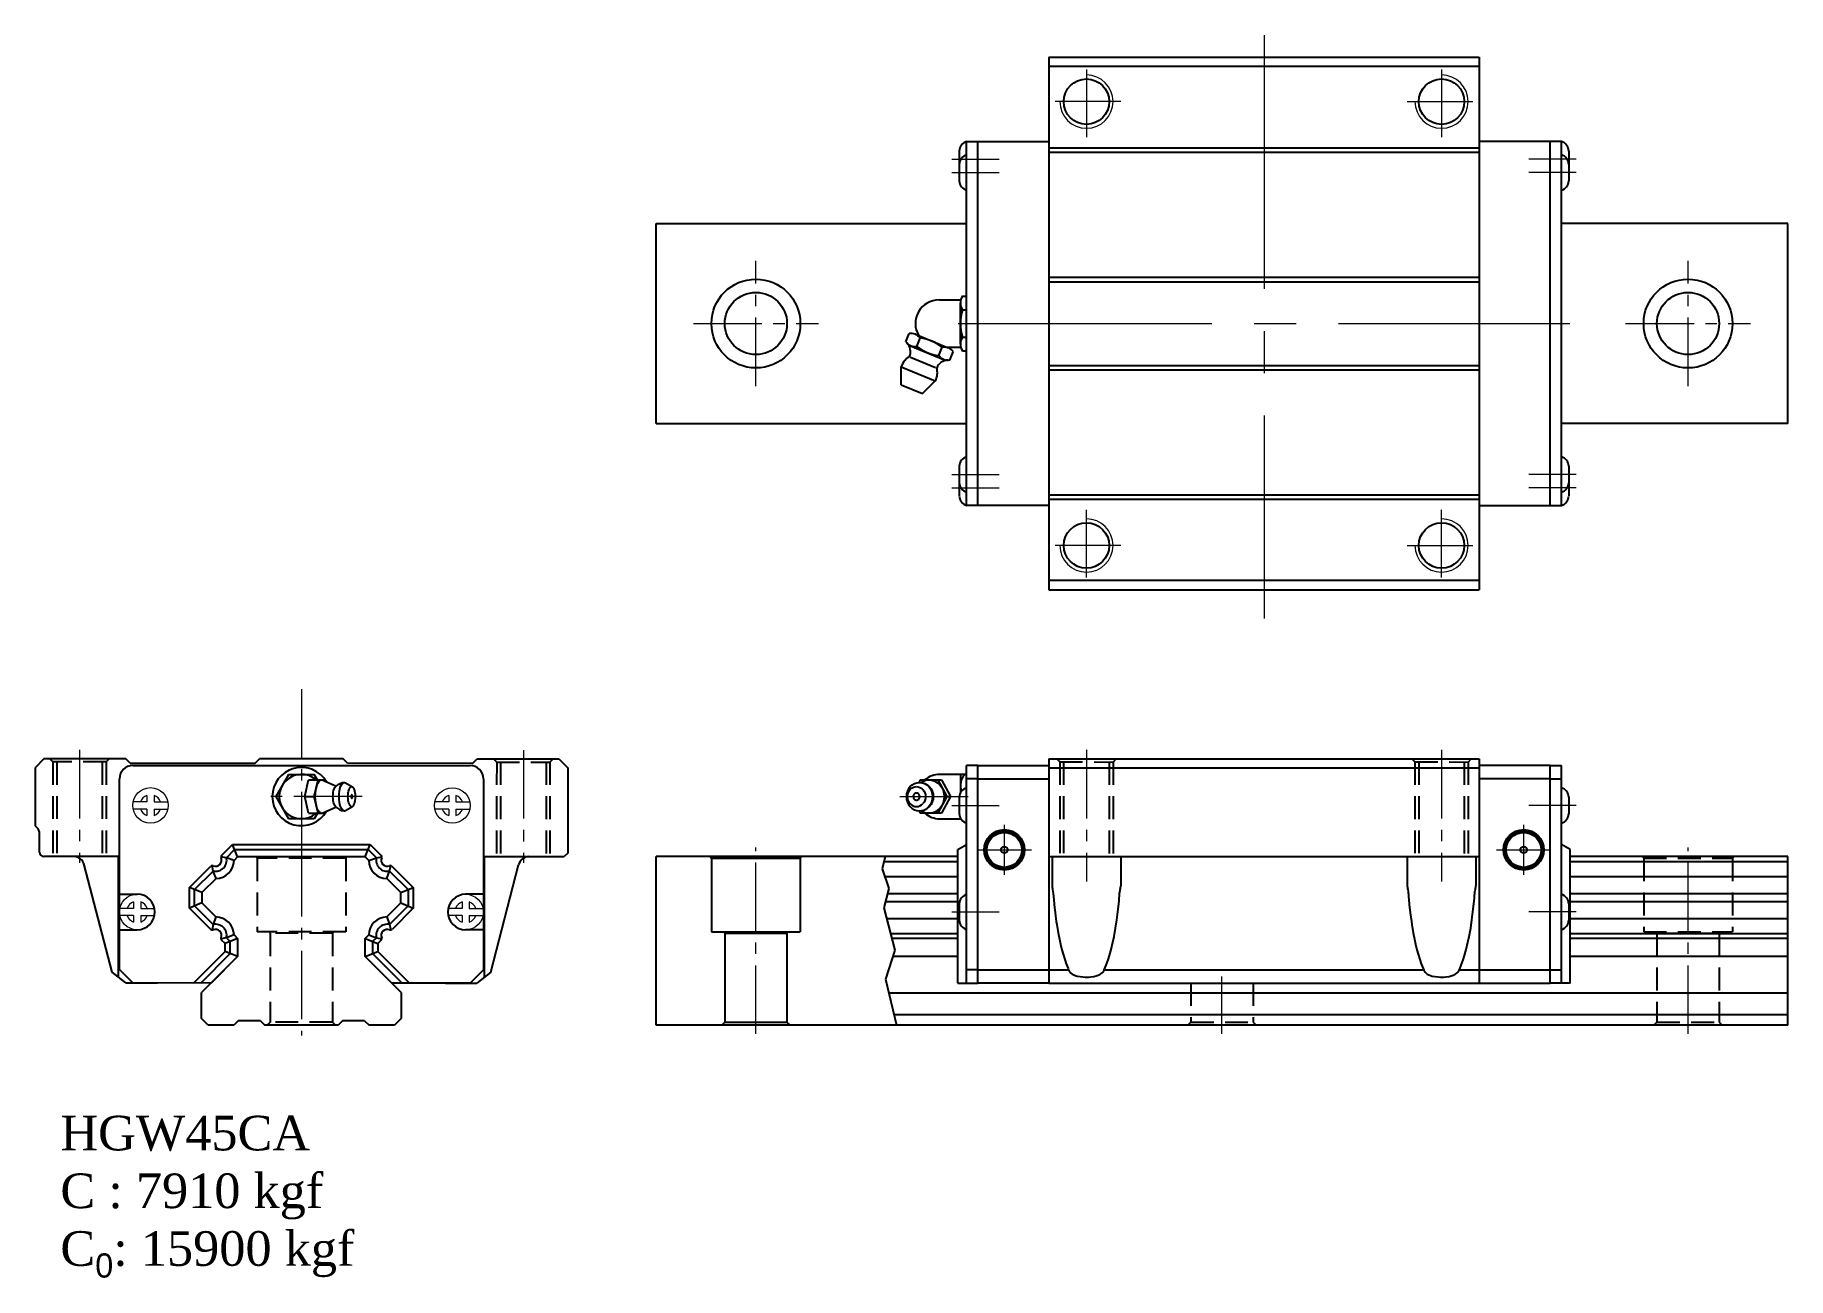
# Model space of a CAD drawing. Extents: x -60 to 335, y -66 to 214.
import ezdxf

# ---------------------------------------------------------------- set-up
doc = ezdxf.new("R2010")
doc.units = 0
doc.header["$LTSCALE"] = 3
doc.header["$MEASUREMENT"] = 0
doc.header["$PDSIZE"] = 0.001
doc.linetypes.add('CENTER2', pattern=[28.575, 19.05, -3.175, 3.175, -3.175])
doc.linetypes.add('DASHED2', pattern=[9.525, 6.35, -3.175])
doc.layers.get('0').update_dxf_attribs({"linetype": 'CONTINUOUS'})
for name, color, linetype, lineweight in [('AM5', 3, 'CONTINUOUS', 15), ('AM7', 4, 'CENTER2', 20), ('中心線', 4, 'CENTER2', 20), ('指線', 3, 'CONTINUOUS', 15)]:
    doc.layers.add(name, color=color, linetype=linetype, lineweight=lineweight)
doc.layers.add('建構線', color=1, linetype='CONTINUOUS')
doc.layers.add('虛線', color=6, linetype='DASHED2', plot=False)

# ---------------------------------------------------------------- blocks, each defined once
blk = doc.blocks.new('HGW45CA_F')
at = {"ltscale": 0.27}
for p, q in [((-64.5, 0), (-64.5, 49)), ((-64.5, 0), (-64.5, 49)), ((-64.5, 49), (-48.5, 49)), ((-48.5, 50.5), (48.5, 50.5)), ((-48.5, 50.5), (-48.5, 0)), ((-48.5, 48.5), (48.5, 48.5)), ((48.5, 50.5), (48.5, 0)), ((64.5, 49), (48.5, 49)), ((64.5, 0), (64.5, 49)), ((-64.5, 46), (-48.5, 46)), ((64.5, 46), (48.5, 46)), ((-48.5, 28.5), (48.5, 28.5)), ((-47.75, 28.5), (-47.75, 21.86)), ((-32.26, 28.5), (-32.26, 21.86)), ((32.25, 28.5), (32.25, 21.86)), ((47.74, 28.5), (47.74, 21.86)), ((-47.75, 21.8), (-47.74, 21.71)), ((-47.74, 21.71), (-47.71, 21.56)), ((-47.71, 21.56), (-47.7, 21.5)), ((-47.7, 21.5), (-47.66, 21.27)), ((-47.66, 21.27), (-47.62, 21.06)), ((-47.62, 21.06), (-47.55, 20.65)), ((-47.55, 20.65), (-47.49, 20.18)), ((-47.49, 20.18), (-47.47, 20.01)), ((-47.47, 20.01), (-47.45, 19.72)), ((-32.57, 19.64), (-32.55, 19.9)), ((-32.55, 19.9), (-32.52, 20.15)), ((-32.52, 20.15), (-32.47, 20.56)), ((-32.47, 20.56), (-32.41, 20.94)), ((-32.41, 20.94), (-32.39, 21.06)), ((-32.39, 21.06), (-32.34, 21.33)), ((-32.34, 21.33), (-32.3, 21.53)), ((-32.3, 21.53), (-32.27, 21.69)), ((-32.27, 21.86), (-32.28, 21.86)), ((-32.26, 21.82), (-32.27, 21.86)), ((-32.27, 21.73), (-32.26, 21.82)), ((-32.27, 21.69), (-32.27, 21.73)), ((32.25, 21.8), (32.26, 21.71)), ((32.26, 21.71), (32.29, 21.56)), ((32.29, 21.56), (32.3, 21.5)), ((32.3, 21.5), (32.34, 21.27)), ((32.34, 21.27), (32.38, 21.06)), ((32.38, 21.06), (32.45, 20.65)), ((32.45, 20.65), (32.51, 20.18)), ((32.51, 20.18), (32.53, 20.01)), ((32.53, 20.01), (32.55, 19.72)), ((47.43, 19.64), (47.45, 19.9)), ((47.45, 19.9), (47.48, 20.15)), ((47.48, 20.15), (47.53, 20.56)), ((47.53, 20.56), (47.59, 20.94)), ((47.59, 20.94), (47.61, 21.06)), ((47.61, 21.06), (47.66, 21.33)), ((47.66, 21.33), (47.7, 21.53)), ((47.7, 21.53), (47.73, 21.69)), ((47.73, 21.86), (47.72, 21.86)), ((47.74, 21.82), (47.73, 21.86)), ((47.73, 21.73), (47.74, 21.82)), ((47.73, 21.69), (47.73, 21.73)), ((-47.45, 19.72), (-47.42, 19.44)), ((-47.42, 19.44), (-47.38, 18.85)), ((-47.38, 18.85), (-47.27, 17.71)), ((-47.27, 17.71), (-47.06, 15.81)), ((-47.06, 15.81), (-46.8, 13.86)), ((-33.07, 14.86), (-32.85, 16.65)), ((-32.85, 16.65), (-32.66, 18.48)), ((-32.66, 18.48), (-32.61, 19.09)), ((-32.61, 19.09), (-32.57, 19.64)), ((32.55, 19.72), (32.58, 19.44)), ((32.58, 19.44), (32.62, 18.85)), ((32.62, 18.85), (32.73, 17.71)), ((32.73, 17.71), (32.94, 15.81)), ((32.94, 15.81), (33.2, 13.86)), ((46.93, 14.86), (47.15, 16.65)), ((47.15, 16.65), (47.34, 18.48)), ((47.34, 18.48), (47.39, 19.09)), ((47.39, 19.09), (47.43, 19.64)), ((-46.8, 13.86), (-46.7, 13.21)), ((-46.7, 13.21), (-46.39, 11.32)), ((-33.78, 10.49), (-33.44, 12.33)), ((-33.44, 12.33), (-33.15, 14.23)), ((-33.15, 14.23), (-33.07, 14.86)), ((33.2, 13.86), (33.3, 13.21)), ((33.3, 13.21), (33.61, 11.32)), ((46.22, 10.49), (46.56, 12.33)), ((46.56, 12.33), (46.85, 14.23)), ((46.85, 14.23), (46.93, 14.86)), ((-46.39, 11.32), (-46.1, 9.87)), ((-46.1, 9.87), (-45.85, 8.75)), ((-45.85, 8.75), (-45.54, 7.47)), ((-34.45, 7.55), (-34.05, 9.2)), ((-34.05, 9.2), (-33.78, 10.49)), ((33.61, 11.32), (33.9, 9.87)), ((33.9, 9.87), (34.15, 8.75)), ((34.15, 8.75), (34.46, 7.47)), ((45.55, 7.55), (45.95, 9.2)), ((45.95, 9.2), (46.22, 10.49)), ((-45.54, 7.47), (-45.26, 6.47)), ((-45.26, 6.47), (-44.89, 5.27)), ((-44.89, 5.27), (-44.57, 4.34)), ((-44.57, 4.34), (-44.13, 3.24)), ((-35.98, 2.99), (-35.55, 4.04)), ((-35.55, 4.04), (-35.12, 5.25)), ((-35.12, 5.25), (-34.82, 6.2)), ((-34.82, 6.2), (-34.45, 7.55)), ((34.46, 7.47), (34.74, 6.47)), ((34.74, 6.47), (35.11, 5.27)), ((35.11, 5.27), (35.43, 4.34)), ((35.43, 4.34), (35.87, 3.24)), ((44.02, 2.99), (44.45, 4.04)), ((44.45, 4.04), (44.88, 5.25)), ((44.88, 5.25), (45.18, 6.2)), ((45.18, 6.2), (45.55, 7.55)), ((-64.5, 3), (-44.03, 3)), ((-48.5, 0), (-64.5, 0)), ((-48.5, 0), (48.5, 0)), ((-44.13, 3.24), (-44.02, 2.98)), ((-44.02, 2.98), (-43.96, 2.85)), ((-43.96, 2.85), (-43.88, 2.7)), ((-43.88, 2.7), (-43.67, 2.42)), ((-43.67, 2.42), (-43.49, 2.23)), ((-43.49, 2.23), (-43.21, 2.03)), ((-43.21, 2.03), (-42.84, 1.82)), ((-42.84, 1.82), (-42.53, 1.7)), ((-42.53, 1.7), (-42.09, 1.56)), ((-42.09, 1.56), (-41.45, 1.44)), ((-41.45, 1.44), (-40.79, 1.36)), ((-40.79, 1.36), (-40.27, 1.34)), ((-40.27, 1.34), (-39.56, 1.35)), ((-39.56, 1.35), (-39.01, 1.38)), ((-39.01, 1.38), (-38.32, 1.48)), ((-38.32, 1.48), (-37.81, 1.59)), ((-37.81, 1.59), (-37.35, 1.74)), ((-37.35, 1.74), (-37.02, 1.9)), ((-37.02, 1.9), (-36.77, 2.04)), ((-36.77, 2.04), (-36.49, 2.26)), ((-36.49, 2.26), (-36.29, 2.47)), ((-36.29, 2.47), (-36.11, 2.73)), ((-36.11, 2.73), (-36.04, 2.86)), ((-36.04, 2.86), (-35.98, 2.99)), ((-35.98, 3), (35.97, 3)), ((35.87, 3.24), (35.98, 2.98)), ((35.98, 2.98), (36.04, 2.85)), ((36.04, 2.85), (36.12, 2.7)), ((36.12, 2.7), (36.33, 2.42)), ((36.33, 2.42), (36.51, 2.23)), ((36.51, 2.23), (36.79, 2.03)), ((36.79, 2.03), (37.16, 1.82)), ((37.16, 1.82), (37.47, 1.7)), ((37.47, 1.7), (37.91, 1.56)), ((37.91, 1.56), (38.55, 1.44)), ((38.55, 1.44), (39.21, 1.36)), ((39.21, 1.36), (39.73, 1.34)), ((39.73, 1.34), (40.44, 1.35)), ((40.44, 1.35), (40.99, 1.38)), ((40.99, 1.38), (41.68, 1.48)), ((41.68, 1.48), (42.19, 1.59)), ((42.19, 1.59), (42.65, 1.74)), ((42.65, 1.74), (42.98, 1.9)), ((42.98, 1.9), (43.23, 2.04)), ((43.23, 2.04), (43.51, 2.26)), ((43.51, 2.26), (43.71, 2.47)), ((43.71, 2.47), (43.89, 2.73)), ((43.89, 2.73), (43.96, 2.86)), ((43.96, 2.86), (44.02, 2.99)), ((44.02, 3), (64.5, 3)), ((48.5, 0), (64.5, 0))]:
    blk.add_line(p, q, dxfattribs=at)
for centre, radius in [((-58.5, 30), 4.55), ((-58.5, 30), 4.25), ((-58.5, 30), 3.94), ((58.5, 30), 4.55), ((58.5, 30), 4.25), ((58.5, 30), 3.94), ((-58.5, 30), 0.75), ((58.5, 30), 0.75)]:
    blk.add_circle(centre, radius, dxfattribs=at)
at = {"layer": '中心線', "ltscale": 0.27}
for p, q in [((-40, 52.5), (-40, 22.84)), ((40, 52.5), (40, 22.84)), ((-58.5, 24.39), (-58.5, 35.61)), ((58.5, 24.39), (58.5, 35.61)), ((-64.61, 30), (-52.39, 30)), ((52.39, 30), (64.61, 30))]:
    blk.add_line(p, q, dxfattribs=at)
at = {"layer": '虛線', "ltscale": 0.27}
for p, q in [((-46.01, 49.8), (-46.71, 50.5)), ((-46.01, 49.8), (-46.02, 28.5)), ((-46.01, 49.8), (-34.01, 49.79)), ((-45.14, 49.8), (-45.14, 28.5)), ((-34.89, 49.79), (-34.89, 28.49)), ((-34.01, 49.79), (-34.02, 28.49)), ((-34.01, 49.79), (-33.31, 50.5)), ((33.99, 49.8), (33.29, 50.5)), ((33.99, 49.8), (33.98, 28.5)), ((33.99, 49.8), (45.99, 49.79)), ((34.86, 49.8), (34.86, 28.5)), ((45.11, 49.79), (45.11, 28.49)), ((45.99, 49.79), (45.98, 28.49)), ((45.99, 49.79), (46.69, 50.5))]:
    blk.add_line(p, q, dxfattribs=at)

msp = doc.modelspace()

# ---------------------------------------------------------------- linework, layer by layer
for p, q in [((168.36, 208.57), (168.36, 88.57)), ((168.36, 208.57), (265.36, 208.57)), ((168.36, 206.57), (265.36, 206.57)), ((265.36, 208.57), (265.36, 88.57)), ((149.86, 107.57), (149.86, 189.57)), ((283.86, 107.57), (283.86, 189.57)), ((148.22, 187.42), (148.22, 183.72)), ((168.36, 188.14), (265.36, 188.14)), ((168.36, 187.14), (265.36, 187.14)), ((285.5, 187.42), (285.5, 183.72)), ((148.22, 184.42), (148.22, 180.72)), ((285.5, 184.42), (285.5, 180.72)), ((79.89, 171.07), (149.86, 171.07)), ((334.89, 171.07), (283.86, 171.07)), ((334.89, 126.07), (334.89, 171.07)), ((168.36, 158.99), (265.36, 158.99)), ((168.36, 157.99), (265.36, 157.99)), ((168.36, 139.14), (265.36, 139.14)), ((168.36, 138.14), (265.36, 138.14)), ((79.89, 126.07), (149.86, 126.07)), ((334.89, 126.07), (283.86, 126.07)), ((148.22, 116.42), (148.22, 112.72)), ((285.5, 116.42), (285.5, 112.72)), ((148.22, 113.42), (148.22, 109.72)), ((285.5, 113.42), (285.5, 109.72)), ((168.36, 109.99), (265.36, 109.99)), ((168.36, 108.99), (265.36, 108.99)), ((168.36, 90.77), (265.36, 90.77)), ((168.36, 88.57), (265.36, 88.57)), ((149.86, 0), (149.86, 49)), ((152.36, 49), (149.86, 49)), ((281.36, 49), (283.86, 49)), ((283.86, 0), (283.86, 49)), ((152.36, 46), (149.86, 46)), ((281.36, 46), (283.86, 46)), ((148.22, 41.85), (148.22, 38.15)), ((285.5, 41.85), (285.5, 38.15)), ((147.86, 30.05), (149.86, 31.2)), ((147.86, 25.31), (147.86, 30.05)), ((285.86, 30.05), (283.86, 31.2)), ((285.86, 25.31), (285.86, 30.05)), ((147.86, 0), (147.86, 25.23)), ((285.86, 0), (285.86, 25.23)), ((148.22, 17.85), (148.22, 14.15)), ((285.5, 17.85), (285.5, 14.15)), ((147.86, 0), (152.36, 0)), ((152.36, 3), (149.86, 3)), ((281.36, 3), (283.86, 3)), ((285.86, 0), (281.36, 0))]:
    msp.add_line(p, q)
at = {"ltscale": 0.27}
for p, q in [((149.86, 189.57), (168.36, 189.57)), ((152.36, 107.57), (152.36, 189.57)), ((283.86, 189.57), (265.36, 189.57)), ((281.36, 107.57), (281.36, 189.57)), ((79.89, 126.07), (79.89, 171.07)), ((168.36, 107.57), (149.86, 107.57)), ((265.36, 107.57), (283.86, 107.57)), ((-58, 50.51), (-60, 48.51)), ((-60, 48.51), (-60, 35.39)), ((-39.58, 50.51), (-58, 50.51)), ((-38.58, 49.51), (-39.58, 50.51)), ((-38.58, 49.51), (-10.43, 49.5)), ((-38, 49.01), (38, 48.99)), ((-10.43, 49.5), (-9.43, 50.5)), ((9.42, 50.5), (-9.43, 50.5)), ((10.42, 49.5), (9.42, 50.5)), ((38.57, 49.49), (10.42, 49.5)), ((38.57, 49.49), (39.57, 50.49)), ((39.57, 50.49), (58, 50.49)), ((58, 50.49), (60, 48.49)), ((60, 48.49), (60, 35.37)), ((152.36, 0), (152.36, 49)), ((152.36, 0), (152.36, 49)), ((281.36, 0), (281.36, 49)), ((-41.01, 3.01), (-41, 46.01)), ((-2.89, 47), (-5.77, 42)), ((-2.89, 47), (2.89, 47)), ((0.8, 42), (1.63, 45.75)), ((1.63, 45.75), (5.39, 45.75)), ((3.61, 45.75), (2.89, 47)), ((2.91, 42), (3.74, 45.75)), ((3.24, 43.44), (3.37, 44.08)), ((3.37, 44.08), (3.55, 44.65)), ((3.55, 44.65), (3.77, 45.12)), ((3.77, 45.12), (4.02, 45.47)), ((4.02, 45.47), (4.29, 45.68)), ((4.29, 45.68), (4.57, 45.75)), ((4.57, 45.75), (4.85, 45.68)), ((4.85, 45.68), (7.35, 44.55)), ((5.47, 45.4), (5.39, 45.75)), ((7.26, 43.36), (7.38, 43.73)), ((7.35, 44.55), (7.65, 44.42)), ((7.38, 43.73), (7.52, 44.03)), ((7.52, 44.03), (7.68, 44.25)), ((7.65, 44.42), (7.92, 44.43)), ((7.68, 44.25), (7.85, 44.39)), ((7.85, 44.39), (7.92, 44.43)), ((7.92, 44.43), (8.61, 44.89)), ((8.4, 44.72), (8.61, 44.89)), ((8.58, 43.22), (8.69, 43.77)), ((8.61, 44.89), (9.02, 45.1)), ((8.69, 43.77), (8.84, 44.26)), ((8.84, 44.26), (9.03, 44.65)), ((9.02, 45.1), (9.25, 45.16)), ((9.03, 44.65), (9.24, 44.95)), ((9.24, 44.95), (9.47, 45.13)), ((9.25, 45.16), (9.7, 45.19)), ((9.47, 45.13), (9.7, 45.19)), ((9.7, 45.19), (9.94, 45.13)), ((9.94, 45.13), (11.51, 44.2)), ((10.63, 43.25), (10.73, 43.58)), ((10.73, 43.58), (10.86, 43.86)), ((10.86, 43.86), (11.01, 44.07)), ((11.01, 44.07), (11.17, 44.2)), ((11.17, 44.2), (11.34, 44.24)), ((11.34, 44.24), (11.51, 44.2)), ((11.51, 44.2), (11.67, 44.07)), ((11.82, 43.86), (11.67, 44.07)), ((11.95, 43.58), (11.82, 43.86)), ((12.05, 43.25), (11.95, 43.58)), ((41, 45.99), (40.99, 2.99)), ((136.79, 43.77), (136.51, 43.22)), ((137.15, 44.26), (136.79, 43.77)), ((137.1, 43.58), (136.84, 43.25)), ((137.1, 43.58), (137.41, 43.86)), ((137.15, 44.26), (137.6, 44.65)), ((137.41, 43.86), (137.77, 44.07)), ((137.6, 44.65), (138.11, 44.95)), ((137.74, 44.05), (137.74, 44.05)), ((137.77, 44.07), (138.16, 44.2)), ((138.11, 44.95), (138.66, 45.13)), ((138.16, 44.2), (138.56, 44.24)), ((138.56, 44.24), (138.96, 44.2)), ((138.66, 45.13), (139.24, 45.19)), ((138.96, 44.2), (139.35, 44.07)), ((139.37, 45.75), (139.06, 45.17)), ((139.24, 45.19), (139.81, 45.13)), ((139.35, 44.07), (139.71, 43.86)), ((139.37, 45.75), (144.24, 45.75)), ((139.52, 45.16), (140.04, 45.47)), ((139.71, 43.86), (140.02, 43.58)), ((139.81, 45.13), (139.99, 45.1)), ((139.81, 45.13), (140.37, 44.95)), ((139.99, 45.1), (140.54, 44.92)), ((140.02, 43.58), (140.28, 43.25)), ((140.04, 45.47), (140.69, 45.68)), ((140.37, 44.95), (140.88, 44.65)), ((140.54, 44.92), (141.04, 44.63)), ((140.69, 45.68), (141.37, 45.75)), ((140.88, 44.65), (141.32, 44.26)), ((141.04, 44.63), (141.49, 44.23)), ((141.32, 44.26), (141.69, 43.77)), ((141.37, 45.75), (142.04, 45.68)), ((141.49, 44.23), (141.85, 43.75)), ((141.69, 43.77), (141.96, 43.22)), ((141.85, 43.75), (142.12, 43.21)), ((142.04, 45.68), (142.69, 45.47)), ((142.69, 45.47), (143.29, 45.12)), ((143.29, 45.12), (143.82, 44.65)), ((143.37, 45.75), (145.37, 42)), ((149.86, 47), (143.78, 47)), ((143.82, 44.65), (144.25, 44.08)), ((144.24, 45.75), (146.24, 42)), ((144.25, 44.08), (144.57, 43.44)), ((148.46, 47), (148.46, 42.82)), ((-5.77, 42), (-2.89, 37)), ((0.8, 42), (2.91, 42)), ((1.63, 38.25), (0.8, 42)), ((3.74, 38.25), (2.91, 42)), ((3.13, 42), (3.16, 42.73)), ((3.16, 41.27), (3.13, 42)), ((3.16, 42.73), (3.24, 43.44)), ((3.24, 40.57), (3.16, 41.27)), ((3.37, 39.92), (3.24, 40.57)), ((3.55, 39.35), (3.37, 39.92)), ((7.1, 42), (7.12, 42.48)), ((7.12, 41.53), (7.1, 42)), ((7.12, 42.48), (7.17, 42.93)), ((7.17, 41.07), (7.12, 41.53)), ((7.17, 42.93), (7.26, 43.36)), ((7.26, 40.65), (7.17, 41.07)), ((7.38, 40.28), (7.26, 40.65)), ((7.35, 39.46), (7.65, 39.58)), ((7.52, 39.97), (7.38, 40.28)), ((7.68, 39.75), (7.52, 39.97)), ((7.59, 39.58), (7.65, 39.58)), ((7.65, 39.58), (7.92, 39.57)), ((7.68, 39.75), (7.85, 39.61)), ((7.85, 39.61), (7.92, 39.57)), ((7.92, 39.57), (8.61, 39.11)), ((8.48, 42), (8.51, 42.62)), ((8.51, 41.38), (8.48, 42)), ((8.51, 42.62), (8.58, 43.22)), ((8.58, 40.78), (8.51, 41.38)), ((8.69, 40.23), (8.58, 40.78)), ((8.84, 39.74), (8.69, 40.23)), ((9.03, 39.35), (8.84, 39.74)), ((9.94, 38.87), (11.51, 39.8)), ((10.48, 42), (10.5, 42.44)), ((10.5, 41.56), (10.48, 42)), ((10.5, 42.44), (10.55, 42.86)), ((10.55, 41.14), (10.5, 41.56)), ((10.55, 42.86), (10.63, 43.25)), ((10.63, 40.76), (10.55, 41.14)), ((10.73, 40.42), (10.63, 40.76)), ((10.86, 40.14), (10.73, 40.42)), ((11.01, 39.93), (10.86, 40.14)), ((11, 39.95), (11, 39.95)), ((11.01, 39.93), (11.17, 39.8)), ((11.17, 39.8), (11.34, 39.76)), ((11.34, 39.76), (11.51, 39.8)), ((11.51, 39.8), (11.67, 39.93)), ((11.67, 39.93), (11.82, 40.14)), ((11.82, 40.14), (11.95, 40.42)), ((11.95, 40.42), (12.05, 40.76)), ((12.13, 42.86), (12.05, 43.25)), ((12.05, 40.76), (12.13, 41.14)), ((12.18, 42.44), (12.13, 42.86)), ((12.13, 41.14), (12.18, 41.56)), ((12.2, 42), (12.18, 42.44)), ((12.18, 41.56), (12.2, 42)), ((136.35, 42.62), (136.29, 42)), ((136.29, 42), (136.35, 41.38)), ((136.51, 43.22), (136.35, 42.62)), ((136.35, 41.38), (136.51, 40.78)), ((136.53, 42.44), (136.49, 42)), ((136.49, 42), (136.53, 41.56)), ((136.51, 40.78), (136.79, 40.23)), ((136.65, 42.86), (136.53, 42.44)), ((136.53, 41.56), (136.65, 41.14)), ((136.84, 43.25), (136.65, 42.86)), ((136.65, 41.14), (136.84, 40.76)), ((136.79, 40.23), (137.15, 39.74)), ((136.84, 40.76), (137.1, 40.42)), ((137.1, 40.42), (137.41, 40.14)), ((137.15, 39.74), (137.6, 39.35)), ((137.41, 40.14), (137.77, 39.93)), ((137.74, 39.95), (137.74, 39.95)), ((137.77, 39.93), (138.16, 39.8)), ((138.16, 39.8), (138.56, 39.76)), ((138.56, 39.76), (138.96, 39.8)), ((138.96, 39.8), (139.35, 39.93)), ((139.35, 39.93), (139.71, 40.14)), ((139.71, 40.14), (140.02, 40.42)), ((140.28, 40.76), (140.02, 40.42)), ((140.28, 43.25), (140.47, 42.86)), ((140.47, 41.14), (140.28, 40.76)), ((140.47, 42.86), (140.59, 42.44)), ((140.59, 41.56), (140.47, 41.14)), ((140.59, 42.44), (140.63, 42)), ((140.63, 42), (140.59, 41.56)), ((140.88, 39.35), (141.32, 39.74)), ((141.04, 39.38), (141.49, 39.77)), ((141.69, 40.23), (141.32, 39.74)), ((141.85, 40.25), (141.49, 39.77)), ((141.96, 40.78), (141.69, 40.23)), ((142.12, 40.79), (141.85, 40.25)), ((141.96, 43.22), (142.13, 42.62)), ((142.13, 41.38), (141.96, 40.78)), ((142.12, 43.21), (142.29, 42.62)), ((142.29, 41.39), (142.12, 40.79)), ((142.13, 42.62), (142.19, 42)), ((142.19, 42), (142.13, 41.38)), ((142.29, 42.62), (142.34, 42)), ((142.34, 42), (142.29, 41.39)), ((145.37, 42), (143.37, 38.25)), ((144.25, 39.92), (143.82, 39.35)), ((146.24, 42), (144.24, 38.25)), ((144.57, 40.57), (144.25, 39.92)), ((144.57, 43.44), (144.76, 42.73)), ((144.76, 41.27), (144.57, 40.57)), ((144.76, 42.73), (144.83, 42)), ((144.83, 42), (144.76, 41.27)), ((145.37, 42), (146.24, 42)), ((2.89, 37), (-2.89, 37)), ((1.63, 38.25), (5.39, 38.25)), ((3.61, 38.25), (2.89, 37)), ((3.77, 38.88), (3.55, 39.35)), ((4.02, 38.54), (3.77, 38.88)), ((4.02, 38.54), (4.29, 38.32)), ((4.29, 38.32), (4.57, 38.25)), ((4.57, 38.25), (4.85, 38.32)), ((4.85, 38.32), (7.35, 39.46)), ((5.39, 38.25), (5.47, 38.61)), ((8.61, 39.11), (9.02, 38.9)), ((9.02, 38.9), (9.25, 38.84)), ((9.24, 39.05), (9.03, 39.35)), ((9.24, 39.05), (9.47, 38.87)), ((9.25, 38.84), (9.7, 38.81)), ((9.47, 38.87), (9.7, 38.81)), ((9.7, 38.81), (9.94, 38.87)), ((137.6, 39.35), (138.11, 39.05)), ((138.11, 39.05), (138.66, 38.87)), ((138.66, 38.87), (139.24, 38.81)), ((139.06, 38.83), (139.37, 38.25)), ((139.24, 38.81), (139.81, 38.87)), ((144.24, 38.25), (139.37, 38.25)), ((139.52, 38.84), (140.04, 38.54)), ((139.81, 38.87), (140.37, 39.05)), ((139.81, 38.87), (139.99, 38.9)), ((139.99, 38.9), (140.54, 39.08)), ((140.04, 38.54), (140.69, 38.32)), ((140.37, 39.05), (140.88, 39.35)), ((140.54, 39.08), (141.04, 39.38)), ((140.69, 38.32), (141.37, 38.25)), ((141.37, 38.25), (142.04, 38.32)), ((142.04, 38.32), (142.69, 38.54)), ((142.69, 38.54), (143.29, 38.88)), ((143.29, 38.88), (143.82, 39.35)), ((143.78, 37), (148.56, 37)), ((148.46, 37.18), (148.46, 37)), ((-60, 35.39), (-59.34, 34.72)), ((-59.01, 29.5), (-59.04, 34.02)), ((60, 35.37), (59.99, 29.29)), ((-41.24, 28.51), (-58.01, 28.51)), ((-41.24, 1.34), (-41.24, 28.51)), ((-16.89, 28.21), (-18.12, 28.45)), ((-17.98, 28.74), (-15.52, 31.2)), ((-16.89, 28.21), (-15.04, 30.05)), ((-15.18, 27.58), (-16.89, 28.21)), ((-15.52, 31.2), (15.52, 31.2)), ((-14.36, 28.4), (-15.52, 31.2)), ((-14.36, 28.4), (-15.18, 27.58)), ((-14.36, 28.4), (-15.18, 27.58)), ((-15.04, 30.05), (15.04, 30.05)), ((14.36, 28.4), (-14.36, 28.4)), ((14.36, 28.4), (-14.36, 28.4)), ((14.36, 28.4), (15.52, 31.2)), ((15.18, 27.58), (14.36, 28.4)), ((15.18, 27.58), (14.36, 28.4)), ((15.04, 30.05), (16.89, 28.2)), ((15.18, 27.58), (16.89, 28.2)), ((15.52, 31.2), (17.98, 28.74)), ((16.89, 28.2), (18.12, 28.45)), ((41.23, 1.33), (41.23, 28.49)), ((41.23, 28.49), (59.19, 28.49)), ((59.99, 29.29), (59.19, 28.49)), ((79.89, -9.5), (79.89, 28.5)), ((147.86, 28.5), (79.89, 28.5)), ((92.39, 28.1), (92.16, 28.5)), ((92.39, 28.1), (92.39, 11.5)), ((92.39, 28.1), (112.39, 28.1)), ((112.39, 28.1), (112.62, 28.5)), ((112.39, 28.1), (112.39, 11.5)), ((334.89, 28.5), (285.86, 28.5)), ((334.89, -9.5), (334.89, 28.5)), ((-42.66, 2.43), (-48.93, 26.66)), ((-25.2, 21.52), (-20.4, 26.32)), ((-24.05, 21.04), (-19.86, 25.23)), ((-19.86, 25.23), (-20.11, 26.46)), ((-19.24, 23.52), (-19.86, 25.23)), ((19.24, 23.52), (19.86, 25.23)), ((19.86, 25.23), (20.11, 26.46)), ((19.86, 25.23), (24.05, 21.04)), ((20.4, 26.32), (25.2, 21.52)), ((42.64, 2.41), (48.92, 26.64)), ((147.86, 27.3), (131.23, 27.3)), ((147.86, 23.93), (131.44, 23.93)), ((334.89, 27.3), (285.86, 27.3)), ((334.89, 23.93), (285.86, 23.93)), ((-41, 20.01), (-37, 20.01)), ((-25.2, 16.88), (-25.2, 21.52)), ((-22.4, 20.36), (-25.2, 21.52)), ((-24.05, 17.36), (-24.05, 21.04)), ((-19.24, 23.52), (-22.4, 20.36)), ((-19.24, 23.52), (-22.4, 20.36)), ((-22.4, 20.36), (-22.4, 18.04)), ((-22.4, 20.36), (-22.4, 18.04)), ((22.4, 20.36), (19.24, 23.52)), ((22.4, 20.36), (19.24, 23.52)), ((22.4, 20.36), (25.2, 21.52)), ((22.4, 18.04), (22.4, 20.36)), ((22.4, 18.04), (22.4, 20.36)), ((24.05, 21.04), (24.05, 17.36)), ((25.2, 21.52), (25.2, 16.88)), ((41, 19.99), (37, 19.99)), ((147.86, 20.1), (132.03, 20.1)), ((334.89, 20.1), (285.86, 20.1)), ((-22.4, 18.04), (-25.2, 16.88)), ((-20.41, 12.09), (-25.2, 16.88)), ((-19.87, 13.18), (-24.05, 17.36)), ((-22.4, 18.04), (-19.25, 14.89)), ((-22.4, 18.04), (-19.25, 14.89)), ((19.25, 14.89), (22.4, 18.04)), ((19.25, 14.89), (22.4, 18.04)), ((24.05, 17.36), (19.87, 13.18)), ((25.2, 16.88), (20.41, 12.09)), ((22.4, 18.04), (25.2, 16.88)), ((147.86, 18.3), (131.56, 18.3)), ((334.89, 18.3), (285.86, 18.3)), ((-41, 12.01), (-37, 12.01)), ((-19.87, 13.18), (-20.11, 11.95)), ((-19.25, 14.89), (-19.87, 13.18)), ((19.25, 14.89), (19.87, 13.18)), ((19.87, 13.18), (20.11, 11.95)), ((41, 11.99), (37, 11.99)), ((147.86, 14.47), (131.84, 14.47)), ((334.89, 14.47), (285.86, 14.47)), ((-16.89, 10.2), (-18.12, 9.96)), ((-17.2, 8.88), (-17.98, 9.66)), ((-14.4, 10.04), (-17.2, 8.88)), ((-17.2, 7.12), (-17.2, 8.88)), ((-15.18, 10.82), (-16.89, 10.2)), ((-16.05, 9.36), (-16.89, 10.2)), ((-16.05, 6.64), (-16.05, 9.36)), ((-15.18, 10.82), (-14.4, 10.04)), ((-15.18, 10.82), (-14.4, 10.04)), ((-14.4, 10.04), (-14.4, 5.96)), ((-14.4, 10.04), (-14.4, 5.96)), ((14.4, 10.04), (15.18, 10.82)), ((14.4, 10.04), (15.18, 10.82)), ((14.4, 5.96), (14.4, 10.04)), ((14.4, 10.04), (17.2, 8.88)), ((14.4, 5.96), (14.4, 10.04)), ((15.18, 10.82), (16.89, 10.2)), ((16.89, 10.2), (16.05, 9.36)), ((16.05, 9.36), (16.05, 6.64)), ((16.89, 10.2), (18.12, 9.96)), ((17.98, 9.66), (17.2, 8.88)), ((17.2, 8.88), (17.2, 7.12)), ((92.39, 11.5), (112.39, 11.5)), ((95.39, 11.2), (95.09, 11.5)), ((95.39, 11.2), (95.39, -8.8)), ((95.39, 11.2), (109.39, 11.2)), ((109.39, 11.2), (109.69, 11.5)), ((109.39, 11.2), (109.39, -8.8)), ((147.86, 11.1), (132.72, 11.1)), ((147.86, 10), (133, 10)), ((334.89, 11.1), (285.86, 11.1)), ((334.89, 10), (285.86, 10)), ((-24.32, 0), (-17.2, 7.12)), ((-22.69, 0), (-16.05, 6.64)), ((-14.4, 5.96), (-22.5, -2.14)), ((-14.4, 5.96), (-20.36, 0)), ((-14.4, 5.96), (-17.2, 7.12)), ((14.4, 5.96), (17.2, 7.12)), ((22.5, -2.14), (14.4, 5.96)), ((20.36, 0), (14.4, 5.96)), ((22.69, 0), (16.05, 6.64)), ((17.2, 7.12), (24.32, 0)), ((147.86, 6), (133.24, 6)), ((334.89, 6), (285.86, 6)), ((-39.53, 0.01), (-42.66, 2.43)), ((-38.01, 0.01), (-41.01, 3.01)), ((-39.53, 0.01), (-32.45, 0.01)), ((-20.37, 0), (-38.01, 0.01)), ((40.99, 2.99), (37.99, -0.01)), ((42.64, 2.41), (39.51, -0.01)), ((-22.5, -8), (-22.5, -2.14)), ((37.99, -0.01), (20.35, 0)), ((22.5, -2.14), (22.5, -8)), ((32.43, -0.01), (39.51, -0.01)), ((207.39, -2.3), (132.34, -2.3)), ((334.89, -2.3), (207.39, -2.3)), ((207.39, -7.2), (133.51, -7.2)), ((334.89, -7.2), (207.39, -7.2)), ((-21, -9.5), (-22.5, -8)), ((-15.25, -9.5), (-21, -9.5)), ((-14.25, -8.5), (-15.25, -9.5)), ((-9.25, -8.5), (-14.25, -8.5)), ((-9.25, -8.5), (-8.25, -9.5)), ((8.25, -9.5), (-8.25, -9.5)), ((9.25, -8.5), (8.25, -9.5)), ((14.25, -8.5), (9.25, -8.5)), ((14.25, -8.5), (15.25, -9.5)), ((21, -9.5), (15.25, -9.5)), ((22.5, -8), (21, -9.5)), ((207.39, -9.5), (79.89, -9.5)), ((95.39, -8.8), (94.69, -9.5)), ((95.39, -8.8), (109.39, -8.8)), ((109.39, -8.8), (110.09, -9.5)), ((334.89, -9.5), (207.39, -9.5))]:
    msp.add_line(p, q, dxfattribs=at)
at = {"linetype": 'Continuous'}
for p, q in [((148.91, 154.7), (149.86, 154.7)), ((143.66, 153.9), (148.56, 153.9)), ((148.46, 143.97), (148.46, 153.17)), ((148.91, 151.63), (149.86, 151.63)), ((136.15, 144.46), (136.92, 146.3)), ((138.31, 146.16), (145.74, 143.07)), ((137.24, 143.58), (144.68, 140.5)), ((138.63, 143.43), (139.4, 145.28)), ((143.59, 141.38), (144.35, 143.22)), ((145.17, 143.23), (148.56, 143.23)), ((146.07, 140.35), (146.83, 142.2)), ((148.91, 145.5), (149.86, 145.5)), ((148.91, 142.43), (149.86, 142.43)), ((135.13, 138.83), (142.81, 135.64)), ((135.13, 134.78), (135.13, 138.83)), ((137.21, 141), (142.87, 138.65)), ((135.13, 134.78), (139.95, 132.79)), ((139.95, 132.79), (142.81, 135.64))]:
    msp.add_line(p, q, dxfattribs=at)
at = {"ltscale": 0.27}
for points in [[(11.19, 42), (11.23, 41.73), (11.27, 41.65), (11.32, 41.61), (11.36, 41.61), (11.41, 41.65), (11.45, 41.73), (11.48, 41.89), (11.49, 42), (11.45, 42.27), (11.41, 42.35), (11.36, 42.39), (11.32, 42.39), (11.27, 42.35), (11.23, 42.27), (11.2, 42.11), (11.19, 42)], [(139.3, 42), (139.26, 42.26), (139.2, 42.4), (139.12, 42.52), (139.03, 42.62), (138.91, 42.71), (138.79, 42.76), (138.62, 42.8), (138.47, 42.79), (138.34, 42.76), (138.19, 42.69), (138.05, 42.58), (137.94, 42.44), (137.87, 42.29), (137.84, 42.16), (137.82, 42), (137.86, 41.74), (137.92, 41.61), (138, 41.48), (138.1, 41.38), (138.21, 41.3), (138.33, 41.24), (138.5, 41.2), (138.65, 41.21), (138.79, 41.24), (138.93, 41.31), (139.07, 41.42), (139.18, 41.56), (139.25, 41.71), (139.29, 41.84), (139.3, 42)]]:
    msp.add_lwpolyline(points, dxfattribs=at)
for centre, radius in [((176.86, 198.56), 5.12), ((256.86, 198.56), 5.12), ((102.39, 148.57), 10), ((312.39, 148.57), 10), ((102.39, 148.57), 7), ((312.39, 148.57), 7), ((176.86, 98.57), 5.12), ((256.86, 98.57), 5.12)]:
    msp.add_circle(centre, radius)
for centre, start, end in [((150.48, 187.38), 105.963, 179.0724), ((283.24, 187.38), 0.9276, 74.037), ((150.48, 184.38), 105.963, 179.0724), ((283.24, 184.38), 0.9276, 74.037), ((150.48, 180.75), 180.9276, 254.037), ((283.24, 180.75), 285.963, 359.0724), ((150.48, 116.38), 105.963, 179.0724), ((283.24, 116.38), 0.9276, 74.037), ((150.48, 112.75), 180.9276, 254.037), ((283.24, 112.75), 285.963, 359.0724), ((150.48, 109.75), 180.9276, 254.037), ((283.24, 109.75), 285.963, 359.0724), ((150.48, 41.81), 105.963, 179.0724), ((283.24, 41.81), 0.9276, 74.037), ((150.48, 38.19), 180.9276, 254.037), ((283.24, 38.19), 285.963, 359.0724), ((150.48, 17.81), 105.963, 179.0724), ((283.24, 17.81), 0.9276, 74.037), ((150.48, 14.19), 180.9276, 254.037), ((283.24, 14.19), 285.963, 359.0724)]:
    msp.add_arc(centre, 2.26, start, end)
at = {"linetype": 'Continuous'}
for centre, radius, start, end in [((151.29, 153.17), 2.83, 147.1328, 212.8672), ((143.66, 148.57), 5.33, 90, 210.8352), ((159.08, 148.57), 10.62, 163.2213, 196.7787), ((137.36, 143.87), 2.47, 34.6328, 100.3672), ((138.19, 145.87), 2.47, 214.6328, 280.3672), ((134.46, 142.22), 2.75, 335.8479, 45.8479), ((144.52, 150.63), 9.3, 230.7213, 264.2787), ((138.47, 136.03), 9.3, 50.7213, 84.2787), ((144.8, 140.79), 2.47, 34.6328, 100.3672), ((151.29, 143.97), 2.83, 147.1328, 212.8672), ((138.79, 137.75), 3.81, 118.5865, 163.5865), ((139.46, 137.47), 3.81, 331.4135, 16.4135), ((145.69, 137.57), 2.75, 89.1521, 159.1521), ((145.62, 142.79), 2.47, 214.6328, 280.3672)]:
    msp.add_arc(centre, radius, start, end, dxfattribs=at)
at = {"ltscale": 0.27}
for centre, radius, start, end in [((-38, 46.01), 3, 89.9906, 179.9906), ((0, 42), 6.56, 30.2433, 329.7567), ((38, 45.99), 3, 359.9906, 89.9906), ((0, 42), 5, 48.5904, 311.4096), ((143.78, 42), 5, 90, 131.4096), ((152.15, 44.5), 3.69, 137.3886, 200.6486), ((143.78, 42), 5, 228.5904, 270), ((-60.04, 34.01), 1, 0.4906, 44.9906), ((-58.01, 29.51), 1, 180.4906, 269.9906), ((-51.35, 26.01), 2.5, 14.9906, 89.9906), ((-19.33, 27.67), 2.5, 257.6595, 12.3392), ((-19.33, 27.67), 1.35, 247.2038, 22.795), ((-17.62, 28.39), 0.5, 134.9994, 202.795), ((19.33, 27.67), 2.5, 167.6595, 282.3392), ((17.62, 28.39), 0.5, 337.2038, 44.9994), ((19.33, 27.67), 1.35, 157.2038, 292.795), ((51.34, 25.99), 2.5, 92.7167, 164.9906), ((-20.05, 25.97), 0.5, 67.2038, 134.9994), ((-19.33, 27.67), 4.15, 271.2759, 358.7229), ((-19.33, 27.67), 4.15, 271.2759, 358.7229), ((19.33, 27.67), 4.15, 181.2759, 268.7229), ((19.33, 27.67), 4.15, 181.2759, 268.7229), ((20.05, 25.97), 0.5, 44.9994, 112.795), ((-37, 16.01), 4, 269.9906, 89.9906), ((37, 15.99), 4, 89.9906, 269.9906), ((-20.05, 12.44), 0.5, 224.9994, 293.0313), ((-19.33, 10.74), 2.5, 347.4673, 102.5315), ((-19.33, 10.74), 1.35, 336.9675, 113.0313), ((-19.33, 10.74), 4.15, 1.1348, 88.8639), ((-19.33, 10.74), 4.15, 1.1348, 88.8639), ((19.33, 10.74), 4.15, 91.1348, 178.8639), ((19.33, 10.74), 4.15, 91.1348, 178.8639), ((19.33, 10.74), 2.5, 77.4673, 192.5315), ((19.33, 10.74), 1.35, 66.9675, 203.0313), ((20.05, 12.44), 0.5, 246.9675, 314.9994), ((-17.63, 10.02), 0.5, 156.9675, 224.9994), ((17.63, 10.02), 0.5, 314.9994, 23.0313)]:
    msp.add_arc(centre, radius, start, end, dxfattribs=at)
for p in [(12.2, 42), (136.29, 42)]:
    msp.add_point(p)
at = {"layer": 'AM5'}
for centre in [(176.86, 198.56), (256.86, 198.56), (176.86, 98.57), (256.86, 98.57)]:
    msp.add_arc(centre, 6, 180, 90, dxfattribs=at)
at = {"layer": 'AM7'}
for p, q in [((216.86, 213.56), (216.86, 82.1)), ((176.86, 205.82), (176.86, 190.57)), ((256.86, 205.82), (256.86, 190.57)), ((184.59, 198.56), (169.78, 198.56)), ((249.13, 198.56), (263.94, 198.56)), ((147.93, 148.57), (285.79, 148.57)), ((176.86, 91.32), (176.86, 106.57)), ((256.86, 91.32), (256.86, 106.57)), ((184.59, 98.57), (169.78, 98.57)), ((249.13, 98.57), (263.94, 98.57))]:
    msp.add_line(p, q, dxfattribs=at)
at = {"layer": '中心線'}
for p, q in [((146.56, 185.57), (157.2, 185.57)), ((146.56, 182.57), (157.2, 182.57)), ((287.16, 185.57), (276.52, 185.57)), ((287.16, 182.57), (276.52, 182.57)), ((146.56, 114.57), (157.2, 114.57)), ((287.16, 114.57), (276.52, 114.57)), ((146.56, 111.57), (157.2, 111.57)), ((287.16, 111.57), (276.52, 111.57)), ((146.56, 40), (157.2, 40)), ((287.16, 40), (276.52, 40)), ((146.56, 16), (157.2, 16)), ((287.16, 16), (276.52, 16))]:
    msp.add_line(p, q, dxfattribs=at)
at = {"layer": '中心線', "ltscale": 0.27}
for p, q in [((102.39, 134.47), (102.39, 162.66)), ((312.39, 134.47), (312.39, 162.66)), ((88.3, 148.57), (116.49, 148.57)), ((298.3, 148.57), (326.49, 148.57)), ((0, 66.21), (0, 24.4)), ((-50.01, 52.51), (-50.01, 27.1)), ((50, 52.49), (50, 27.09)), ((13.7, 42), (-8.06, 42)), ((134.79, 42), (150.86, 42)), ((0, 30.4), (0, -11.8)), ((102.39, -11.46), (102.39, 30.52)), ((312.39, -11.46), (312.39, 30.52)), ((207.39, -11.46), (207.39, 1.46))]:
    msp.add_line(p, q, dxfattribs=at)
at = {"layer": '建構線', "ltscale": 0.27}
for p, q in [((131.54, 28.5), (130.82, 25.71)), ((130.82, 25.71), (132.35, 21.32)), ((132.35, 21.32), (131.2, 16.93)), ((131.2, 16.93), (133.68, 7.38)), ((133.68, 7.38), (131.58, 0.89)), ((131.58, 0.89), (134.06, -9.5))]:
    msp.add_line(p, q, dxfattribs=at)
at = {"layer": '指線', "ltscale": 0.27}
for p, q in [((-34.8, 40.81), (-37.94, 40.81)), ((-34.8, 42.28), (-34.8, 40.81)), ((-33.2, 42.28), (-33.2, 40.81)), ((-33.2, 40.81), (-30.07, 40.81)), ((33.2, 40.8), (30.06, 40.8)), ((33.2, 42.27), (33.2, 40.8)), ((34.8, 42.27), (34.8, 40.8)), ((34.8, 40.8), (37.93, 40.8)), ((-34.8, 39.2), (-37.94, 39.2)), ((-34.8, 39.2), (-34.8, 37.74)), ((-33.2, 39.2), (-33.2, 37.74)), ((-33.2, 39.2), (-30.07, 39.2)), ((33.2, 39.19), (30.06, 39.19)), ((33.2, 39.19), (33.2, 37.72)), ((34.8, 39.19), (37.93, 39.19)), ((34.8, 39.19), (34.8, 37.72)), ((-37.81, 16.81), (-40.94, 16.81)), ((-37.81, 18.28), (-37.81, 16.81)), ((-36.2, 18.28), (-36.2, 16.81)), ((-36.2, 16.81), (-33.07, 16.81)), ((36.19, 16.8), (33.06, 16.8)), ((36.19, 18.27), (36.19, 16.8)), ((37.8, 18.27), (37.8, 16.8)), ((37.8, 16.8), (40.93, 16.8)), ((-37.81, 15.2), (-40.94, 15.2)), ((-37.81, 15.2), (-37.81, 13.74)), ((-36.2, 15.2), (-36.2, 13.74)), ((-36.2, 15.2), (-33.07, 15.2)), ((36.19, 15.19), (33.06, 15.19)), ((36.19, 15.19), (36.19, 13.72)), ((37.8, 15.19), (37.8, 13.72)), ((37.8, 15.19), (40.93, 15.19))]:
    msp.add_line(p, q, dxfattribs=at)
for centre in [(-34, 40.01), (34, 40), (-37, 16.01), (37, 15.99)]:
    msp.add_circle(centre, 4, dxfattribs=at)
for centre, start, end in [((-34, 40.01), 109.4706, 160.5273), ((-34, 40.01), 19.4716, 70.5283), ((34, 40), 109.4706, 160.5273), ((34, 40), 19.4716, 70.5283), ((-34, 40.01), 199.4698, 250.5283), ((-34, 40.01), 289.4706, 340.5291), ((34, 40), 199.4698, 250.5283), ((34, 40), 289.4706, 340.5291), ((-37, 16.01), 109.4706, 160.5273), ((-37, 16.01), 19.4716, 70.5283), ((37, 15.99), 109.4706, 160.5273), ((37, 15.99), 19.4716, 70.5283), ((-37, 16.01), 199.4698, 250.5283), ((-37, 16.01), 289.4706, 340.5291), ((37, 15.99), 199.4698, 250.5283), ((37, 15.99), 289.4706, 340.5291)]:
    msp.add_arc(centre, 2.41, start, end, dxfattribs=at)
at = {"layer": '虛線', "ltscale": 0.27}
for p, q in [((-55.99, 49.81), (-56.7, 50.51)), ((-55.99, 49.81), (-55.99, 28.51)), ((-43.99, 49.81), (-55.99, 49.81)), ((-55.12, 49.81), (-55.12, 28.51)), ((-44.87, 49.81), (-44.87, 28.51)), ((-43.99, 49.81), (-43.29, 50.51)), ((-43.99, 49.81), (-43.99, 28.51)), ((43.99, 49.79), (43.29, 50.49)), ((43.99, 49.79), (43.98, 28.49)), ((43.99, 49.79), (55.99, 49.79)), ((44.87, 49.79), (44.86, 28.49)), ((55.12, 49.79), (55.11, 28.49)), ((55.99, 49.79), (55.98, 28.49)), ((55.99, 49.79), (56.7, 50.49)), ((-10, 28.1), (-10.18, 28.4)), ((10, 28.1), (-10, 28.1)), ((-10, 28.1), (-10, 11.5)), ((10, 28.1), (10.17, 28.4)), ((10, 28.1), (10, 11.5)), ((302.39, 28.1), (302.16, 28.5)), ((302.39, 28.1), (302.39, 11.5)), ((302.39, 28.1), (322.39, 28.1)), ((322.39, 28.1), (322.62, 28.5)), ((322.39, 28.1), (322.39, 11.5)), ((10, 11.5), (-10, 11.5)), ((-7, 11.2), (-7.3, 11.5)), ((-7, 11.2), (-7, -8.8)), ((7, 11.2), (-7, 11.2)), ((7, 11.2), (7.3, 11.5)), ((7, 11.2), (7, -8.8)), ((302.39, 11.5), (322.39, 11.5)), ((305.39, 11.2), (305.09, 11.5)), ((305.39, 11.2), (305.39, -8.8)), ((305.39, 11.2), (319.39, 11.2)), ((319.39, 11.2), (319.69, 11.5)), ((319.39, 11.2), (319.39, -8.8)), ((200.39, 0), (200.39, -8.8)), ((214.39, 0), (214.39, -8.8)), ((-7, -8.8), (-7.7, -9.5)), ((7, -8.8), (-7, -8.8)), ((7, -8.8), (7.7, -9.5)), ((200.39, -8.8), (199.69, -9.5)), ((200.39, -8.8), (214.39, -8.8)), ((214.39, -8.8), (215.09, -9.5)), ((305.39, -8.8), (304.69, -9.5)), ((305.39, -8.8), (319.39, -8.8)), ((319.39, -8.8), (320.09, -9.5))]:
    msp.add_line(p, q, dxfattribs=at)

# ---------------------------------------------------------------- block references
msp.add_blockref('HGW45CA_F', (216.86, 0))

# ---------------------------------------------------------------- texts
at = {"insert": (-54.31, -29.9), "char_height": 7.8, "width": 100.6095, "attachment_point": 1}
msp.add_mtext('\\A1;{\\fTimes New Roman|b0|i0|c0|p18;HGW45CA\\PC : 7910 kgf\\PC\\fProxy 1|b0|i0|c0|p0;\\H0.7x;\\S^ 0;\\fTimes New Roman|b0|i0|c0|p18;\\H1.429x;: 15900 kgf}', dxfattribs=at)

doc.saveas('drawing.dxf')
